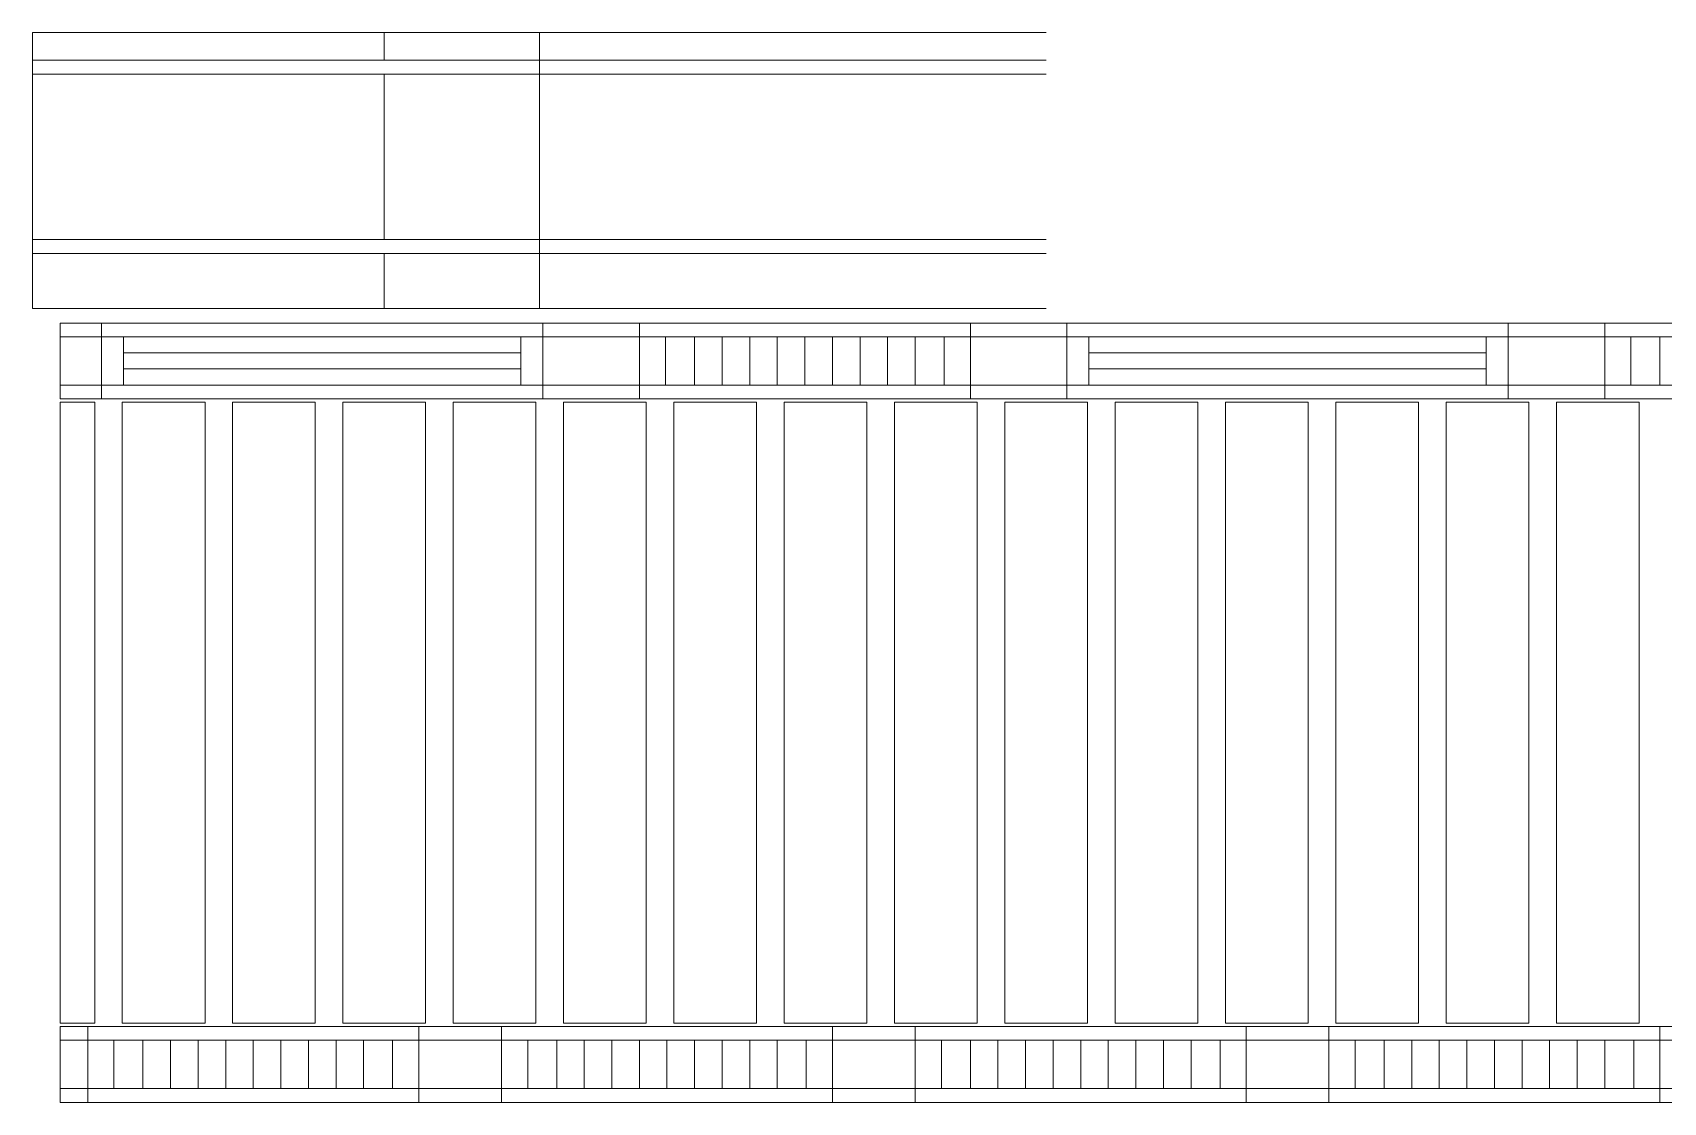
# Model space of a CAD drawing. Header units: millimetres. Extents: x -962357 to -591296, y -223672 to 59420.
# Drawn here: x -852130 to -846218, y -153429 to -149552 of the extents above; entities that cross this region are included whole.
import ezdxf

# ---------------------------------------------------------------- set-up
doc = ezdxf.new("R2010")
doc.units = ezdxf.units.MM
doc.linetypes.add('DPA_Hidden 50', pattern=[3, 2, -1])
doc.layers.add('A-GLAZ-CURT', color=2, linetype='Continuous', lineweight=9)

# ---------------------------------------------------------------- blocks, each defined once
blk = doc.blocks.new('System Panel - DPA_Metal Ceiling Rectangular Panel-10851930-4160-01 UPPER PLATFORM LEVEL - REFLECTED CEILING PLAN')
at = {"layer": 'A-GLAZ-CURT'}
for p, q in [((-850294.8, 4029), (-852132.4, 4029)), ((-852132.4, 4029), (-852132.4, 3029)), ((-852132.4, 3029), (-852132.4, 4029)), ((-852132.4, 4029), (-850294.8, 4029)), ((-850294.8, 4029), (-850294.8, 3029)), ((-850294.8, 3879), (-850294.8, 3929)), ((-850294.8, 3229), (-850294.8, 3279)), ((-852132.4, 3029), (-850294.8, 3029)), ((-850294.8, 3029), (-852132.4, 3029))]:
    blk.add_line(p, q, dxfattribs=at)
blk = doc.blocks.new('System Panel - DPA_Metal Ceiling Rectangular Panel-V6-4160-01 UPPER PLATFORM LEVEL - REFLECTED CEILING PLAN')
at = {"layer": 'A-GLAZ-CURT'}
for p, q in [((-848457.3, 4029), (-850294.8, 4029)), ((-850294.8, 3029), (-850294.8, 4029)), ((-850294.8, 4029), (-848457.3, 4029)), ((-850294.8, 3929), (-850294.8, 3879)), ((-850294.8, 3279), (-850294.8, 3229)), ((-850294.8, 3029), (-848457.3, 3029)), ((-848457.3, 3029), (-850294.8, 3029))]:
    blk.add_line(p, q, dxfattribs=at)
blk = doc.blocks.new('DPA_CP_Metal Ceiling Panel - Vertical Panel with Gap-11114031-4160-01 UPPER PLATFORM LEVEL - REFLECTED CEILING PLAN')
at = {"layer": 'A-GLAZ-CURT'}
for p, q in [((-849807.4, 2689), (-849807.4, 439)), ((-849507.4, 2689), (-849807.4, 2689)), ((-849507.4, 2689), (-849807.4, 2689)), ((-849807.4, 2689), (-849807.4, 439)), ((-849807.4, 439), (-849807.4, 2689)), ((-849807.4, 2689), (-849507.4, 2689)), ((-849507.4, 2689), (-849507.4, 439)), ((-849507.4, 439), (-849507.4, 2689)), ((-849507.4, 2689), (-849507.4, 439)), ((-849507.4, 439), (-849807.4, 439)), ((-849807.4, 439), (-849507.4, 439)), ((-849507.4, 439), (-849807.4, 439))]:
    blk.add_line(p, q, dxfattribs=at)
blk = doc.blocks.new('DPA_CP_Metal Ceiling Panel - Vertical Panel with Gap-11114030-4160-01 UPPER PLATFORM LEVEL - REFLECTED CEILING PLAN')
at = {"layer": 'A-GLAZ-CURT'}
for p, q in [((-852032.4, 2689), (-852032.4, 439)), ((-851907.4, 2689), (-852032.4, 2689)), ((-851907.4, 2689), (-852032.4, 2689)), ((-852032.4, 2689), (-852032.4, 439)), ((-852032.4, 439), (-852032.4, 2689)), ((-852032.4, 2689), (-851907.4, 2689)), ((-851907.4, 2689), (-851907.4, 439)), ((-851907.4, 439), (-851907.4, 2689)), ((-851907.4, 2689), (-851907.4, 439)), ((-851907.4, 439), (-852032.4, 439)), ((-852032.4, 439), (-851907.4, 439)), ((-851907.4, 439), (-852032.4, 439))]:
    blk.add_line(p, q, dxfattribs=at)
blk = doc.blocks.new('System Panel - DPA-AR_Metal Ceiling Rectangular Panel-13144394-4160-01 UPPER PLATFORM LEVEL - REFLECTED CEILING PLAN')
at = {"layer": 'A-GLAZ-CURT'}
for p, q in [((-850857.3, 4029), (-852132.4, 4029)), ((-852132.4, 4029), (-852132.4, 3929)), ((-852132.4, 3929), (-852132.4, 4029)), ((-852132.4, 4029), (-850857.3, 4029)), ((-850857.3, 4029), (-850857.3, 3929)), ((-850857.3, 3929), (-852132.4, 3929))]:
    blk.add_line(p, q, dxfattribs=at)
blk = doc.blocks.new('System Panel - DPA-AR_Metal Ceiling Rectangular Panel-13144395-4160-01 UPPER PLATFORM LEVEL - REFLECTED CEILING PLAN')
at = {"layer": 'A-GLAZ-CURT'}
for p, q in [((-848457.3, 4029), (-850857.3, 4029)), ((-850857.3, 3929), (-850857.3, 4029)), ((-850857.3, 4029), (-848457.3, 4029)), ((-848457.4, 3929), (-850857.3, 3929))]:
    blk.add_line(p, q, dxfattribs=at)
blk = doc.blocks.new('System Panel - DPA-AR_Metal Ceiling Rectangular Panel-13144162-4160-01 UPPER PLATFORM LEVEL - REFLECTED CEILING PLAN')
at = {"layer": 'A-GLAZ-CURT'}
for p, q in [((-852132.4, 3229), (-852132.4, 3029)), ((-852132.4, 3029), (-852132.4, 3229)), ((-852132.4, 3229), (-850857.3, 3229)), ((-850857.3, 3229), (-850857.3, 3029)), ((-852132.4, 3029), (-850857.3, 3029)), ((-850857.3, 3029), (-852132.4, 3029))]:
    blk.add_line(p, q, dxfattribs=at)
blk = doc.blocks.new('System Panel - DPA-AR_Metal Ceiling Rectangular Panel-V47-4160-01 UPPER PLATFORM LEVEL - REFLECTED CEILING PLAN')
at = {"layer": 'A-GLAZ-CURT'}
for p, q in [((-850857.3, 3029), (-850857.3, 3229)), ((-850857.3, 3229), (-848457.4, 3229)), ((-850857.3, 3029), (-848457.3, 3029)), ((-848457.3, 3029), (-850857.3, 3029))]:
    blk.add_line(p, q, dxfattribs=at)
blk = doc.blocks.new('System Panel - DPA-AR_Metal Ceiling Rectangular Panel-13144313-4160-01 UPPER PLATFORM LEVEL - REFLECTED CEILING PLAN')
at = {"layer": 'A-GLAZ-CURT'}
for p, q in [((-852132.4, 3879), (-852132.4, 3279)), ((-852132.4, 3279), (-852132.4, 3879)), ((-852132.4, 3879), (-850857.3, 3879)), ((-850857.3, 3879), (-850857.3, 3279)), ((-850857.3, 3279), (-852132.4, 3279))]:
    blk.add_line(p, q, dxfattribs=at)
blk = doc.blocks.new('System Panel - DPA-AR_Metal Ceiling Rectangular Panel-V48-4160-01 UPPER PLATFORM LEVEL - REFLECTED CEILING PLAN')
at = {"layer": 'A-GLAZ-CURT'}
for p, q in [((-850857.3, 3279), (-850857.3, 3879)), ((-850857.3, 3879), (-848457.4, 3879)), ((-848457.4, 3279), (-850857.3, 3279))]:
    blk.add_line(p, q, dxfattribs=at)
blk = doc.blocks.new('DPA_CP_Metal Ceiling Panel1 - Horizontal with Gap-13299430-4160-01 UPPER PLATFORM LEVEL - REFLECTED CEILING PLAN')
at = {"layer": 'A-GLAZ-CURT'}
for p, q in [((-852032.4, 151.5), (-852032.4, 426.5)), ((-852032.4, 151.5), (-852032.4, 426.5)), ((-852032.4, 426.5), (-851932.4, 426.5)), ((-852032.4, 426.5), (-851932.4, 426.5)), ((-852032.4, 151.5), (-852032.4, 426.5)), ((-851932.4, 151.5), (-851932.4, 426.5)), ((-851932.4, 426.5), (-851932.4, 151.5)), ((-851932.4, 426.5), (-851932.4, 151.5)), ((-852032.4, 376.5), (-851932.4, 376.5)), ((-852032.4, 201.5), (-851932.4, 201.5)), ((-852032.4, 151.5), (-851932.4, 151.5)), ((-851932.4, 151.5), (-852032.4, 151.5)), ((-851932.4, 151.5), (-852032.4, 151.5))]:
    blk.add_line(p, q, dxfattribs=at)
blk = doc.blocks.new('DPA_CP_Metal Ceiling Panel1 - Horizontal with Gap-13297912-4160-01 UPPER PLATFORM LEVEL - REFLECTED CEILING PLAN')
at = {"layer": 'A-GLAZ-CURT'}
for p, q in [((-786232.4, 151.5), (-786232.4, 426.5)), ((-786232.4, 151.5), (-786232.4, 426.5)), ((-786232.4, 426.5), (-785932.4, 426.5)), ((-786232.4, 426.5), (-785932.4, 426.5)), ((-786232.4, 151.5), (-786232.4, 426.5)), ((-785932.4, 151.5), (-785932.4, 426.5)), ((-785932.4, 426.5), (-785932.4, 151.5)), ((-785932.4, 426.5), (-785932.4, 151.5)), ((-786232.4, 376.5), (-785932.4, 376.5)), ((-786232.4, 201.5), (-785932.4, 201.5)), ((-786232.4, 151.5), (-785932.4, 151.5)), ((-785932.4, 151.5), (-786232.4, 151.5)), ((-785932.4, 151.5), (-786232.4, 151.5))]:
    blk.add_line(p, q, dxfattribs=at)
blk = doc.blocks.new('DPA_CP_Metal Ceiling Luminaire2 - Linear Luminaire-12404975-4160-01 UPPER PLATFORM LEVEL - REFLECTED CEILING PLAN')
at = {"layer": 'A-GLAZ-CURT'}
for p, q in [((-786932.4, 2701.5), (-786932.4, 2976.5)), ((-786932.4, 2976.5), (-785732.4, 2976.5)), ((-786932.4, 2976.5), (-786932.4, 2701.5)), ((-785732.4, 2976.5), (-786932.4, 2976.5)), ((-786932.4, 2976.5), (-785732.4, 2976.5)), ((-785732.4, 2976.5), (-785732.4, 2701.5)), ((-785732.4, 2701.5), (-785732.4, 2976.5)), ((-786932.4, 2939), (-786932.4, 2701.5)), ((-786932.4, 2926.5), (-785732.4, 2926.5)), ((-785732.4, 2939), (-785732.4, 2701.5)), ((-786932.4, 2751.5), (-785732.4, 2751.5)), ((-785732.4, 2701.5), (-786932.4, 2701.5)), ((-785732.4, 2701.5), (-786932.4, 2701.5)), ((-786932.4, 2701.5), (-785732.4, 2701.5))]:
    blk.add_line(p, q, dxfattribs=at)
at = {"layer": 'A-GLAZ-CURT', "linetype": 'DPA_Hidden 50'}
for p, q in [((-786837.4, 2926.5), (-786837.4, 2751.5)), ((-786732.4, 2926.5), (-786732.4, 2751.5)), ((-786632.4, 2926.5), (-786632.4, 2751.5)), ((-786532.4, 2926.5), (-786532.4, 2751.5)), ((-786432.4, 2926.5), (-786432.4, 2751.5)), ((-786332.4, 2926.5), (-786332.4, 2751.5)), ((-786232.4, 2926.5), (-786232.4, 2751.5)), ((-786132.4, 2926.5), (-786132.4, 2751.5)), ((-786032.4, 2926.5), (-786032.4, 2751.5)), ((-785932.4, 2926.5), (-785932.4, 2751.5)), ((-785827.4, 2926.5), (-785827.4, 2751.5))]:
    blk.add_line(p, q, dxfattribs=at)
blk = doc.blocks.new('DPA_CP_Metal Ceiling Air Supply1 - Linear Diffuser Air Supply-12404980-4160-01 UPPER PLATFORM LEVEL - REFLECTED CEILING PLAN')
at = {"layer": 'A-GLAZ-CURT'}
for p, q in [((-788882.4, 2701.5), (-788882.4, 2976.5)), ((-788882.4, 2976.5), (-787282.4, 2976.5)), ((-788882.4, 2701.5), (-788882.4, 2976.5)), ((-788882.4, 2976.5), (-787282.4, 2976.5)), ((-788882.4, 2976.5), (-787282.4, 2976.5)), ((-788882.4, 2701.5), (-788882.4, 2976.5)), ((-787282.4, 2701.5), (-787282.4, 2976.5)), ((-787282.4, 2976.5), (-787282.4, 2701.5)), ((-787282.4, 2976.5), (-787282.4, 2701.5)), ((-787282.4, 2926.5), (-788882.4, 2926.5)), ((-788802.4, 2926.5), (-788802.4, 2751.5)), ((-787362.4, 2926.5), (-787362.4, 2751.5)), ((-787282.4, 2751.5), (-788882.4, 2751.5)), ((-788882.4, 2701.5), (-787282.4, 2701.5)), ((-787282.4, 2701.5), (-788882.4, 2701.5)), ((-787282.4, 2701.5), (-788882.4, 2701.5))]:
    blk.add_line(p, q, dxfattribs=at)
at = {"layer": 'A-GLAZ-CURT', "linetype": 'DPA_Hidden 50'}
for p, q in [((-787362.4, 2868.2), (-788802.4, 2868.2)), ((-787362.4, 2809.9), (-788802.4, 2809.9))]:
    blk.add_line(p, q, dxfattribs=at)
blk = doc.blocks.new('DPA_CP_Metal Ceiling Panel1 - Horizontal with Gap-16028279-4160-01 UPPER PLATFORM LEVEL - REFLECTED CEILING PLAN')
at = {"layer": 'A-GLAZ-CURT'}
for p, q in [((-787282.4, 2701.5), (-787282.4, 2976.5)), ((-787282.4, 2701.5), (-787282.4, 2976.5)), ((-787282.4, 2976.5), (-786932.4, 2976.5)), ((-787282.4, 2976.5), (-786932.4, 2976.5)), ((-787282.4, 2701.5), (-787282.4, 2976.5)), ((-786932.4, 2701.5), (-786932.4, 2976.5)), ((-786932.4, 2976.5), (-786932.4, 2701.5)), ((-786932.4, 2976.5), (-786932.4, 2701.5)), ((-787282.4, 2926.5), (-786932.4, 2926.5)), ((-787282.4, 2751.5), (-786932.4, 2751.5)), ((-787282.4, 2701.5), (-786932.4, 2701.5)), ((-786932.4, 2701.5), (-787282.4, 2701.5)), ((-786932.4, 2701.5), (-787282.4, 2701.5))]:
    blk.add_line(p, q, dxfattribs=at)
blk = doc.blocks.new('DPA_CP_Metal Ceiling Panel1 - Horizontal with Gap-16033666-4160-01 UPPER PLATFORM LEVEL - REFLECTED CEILING PLAN')
at = {"layer": 'A-GLAZ-CURT'}
for p, q in [((-852032.4, 2701.5), (-852032.4, 2976.5)), ((-852032.4, 2701.5), (-852032.4, 2976.5)), ((-852032.4, 2976.5), (-851882.4, 2976.5)), ((-852032.4, 2976.5), (-851882.4, 2976.5)), ((-852032.4, 2701.5), (-852032.4, 2976.5)), ((-851882.4, 2701.5), (-851882.4, 2976.5)), ((-851882.4, 2976.5), (-851882.4, 2701.5)), ((-851882.4, 2976.5), (-851882.4, 2701.5)), ((-852032.4, 2926.5), (-851882.4, 2926.5)), ((-852032.4, 2751.5), (-851882.4, 2751.5)), ((-852032.4, 2701.5), (-851882.4, 2701.5)), ((-851882.4, 2701.5), (-852032.4, 2701.5)), ((-851882.4, 2701.5), (-852032.4, 2701.5))]:
    blk.add_line(p, q, dxfattribs=at)
blk = doc.blocks.new('*U329')
at = {"layer": 'A-GLAZ-CURT'}
for name, p in [('System Panel - DPA_Metal Ceiling Rectangular Panel-10851930-4160-01 UPPER PLATFORM LEVEL - REFLECTED CEILING PLAN', (744682.4, -3581)), ('System Panel - DPA-AR_Metal Ceiling Rectangular Panel-13144394-4160-01 UPPER PLATFORM LEVEL - REFLECTED CEILING PLAN', (744682.4, -3581)), ('System Panel - DPA-AR_Metal Ceiling Rectangular Panel-13144395-4160-01 UPPER PLATFORM LEVEL - REFLECTED CEILING PLAN', (744682.4, -3581)), ('System Panel - DPA_Metal Ceiling Rectangular Panel-V6-4160-01 UPPER PLATFORM LEVEL - REFLECTED CEILING PLAN', (744682.4, -3581)), ('System Panel - DPA-AR_Metal Ceiling Rectangular Panel-13144313-4160-01 UPPER PLATFORM LEVEL - REFLECTED CEILING PLAN', (744682.4, -3581)), ('System Panel - DPA-AR_Metal Ceiling Rectangular Panel-V48-4160-01 UPPER PLATFORM LEVEL - REFLECTED CEILING PLAN', (744682.4, -3581)), ('System Panel - DPA-AR_Metal Ceiling Rectangular Panel-13144162-4160-01 UPPER PLATFORM LEVEL - REFLECTED CEILING PLAN', (744682.4, -3581)), ('System Panel - DPA-AR_Metal Ceiling Rectangular Panel-V47-4160-01 UPPER PLATFORM LEVEL - REFLECTED CEILING PLAN', (744682.4, -3581)), ('DPA_CP_Metal Ceiling Panel1 - Horizontal with Gap-16033666-4160-01 UPPER PLATFORM LEVEL - REFLECTED CEILING PLAN', (744682.4, -3581)), ('DPA_CP_Metal Ceiling Panel1 - Horizontal with Gap-16033666-4160-01 UPPER PLATFORM LEVEL - REFLECTED CEILING PLAN', (744682.4, -3581)), ('DPA_CP_Metal Ceiling Air Supply1 - Linear Diffuser Air Supply-12404980-4160-01 UPPER PLATFORM LEVEL - REFLECTED CEILING PLAN', (681682.4, -3581)), ('DPA_CP_Metal Ceiling Air Supply1 - Linear Diffuser Air Supply-12404980-4160-01 UPPER PLATFORM LEVEL - REFLECTED CEILING PLAN', (681682.4, -3581)), ('DPA_CP_Metal Ceiling Panel1 - Horizontal with Gap-16028279-4160-01 UPPER PLATFORM LEVEL - REFLECTED CEILING PLAN', (681682.4, -3581)), ('DPA_CP_Metal Ceiling Panel1 - Horizontal with Gap-16028279-4160-01 UPPER PLATFORM LEVEL - REFLECTED CEILING PLAN', (681682.4, -3581)), ('DPA_CP_Metal Ceiling Luminaire2 - Linear Luminaire-12404975-4160-01 UPPER PLATFORM LEVEL - REFLECTED CEILING PLAN', (681682.4, -3581)), ('DPA_CP_Metal Ceiling Luminaire2 - Linear Luminaire-12404975-4160-01 UPPER PLATFORM LEVEL - REFLECTED CEILING PLAN', (681682.4, -3581)), ('DPA_CP_Metal Ceiling Panel1 - Horizontal with Gap-16028279-4160-01 UPPER PLATFORM LEVEL - REFLECTED CEILING PLAN', (683232.4, -3581)), ('DPA_CP_Metal Ceiling Panel1 - Horizontal with Gap-16028279-4160-01 UPPER PLATFORM LEVEL - REFLECTED CEILING PLAN', (683232.4, -3581)), ('DPA_CP_Metal Ceiling Air Supply1 - Linear Diffuser Air Supply-12404980-4160-01 UPPER PLATFORM LEVEL - REFLECTED CEILING PLAN', (685182.4, -3581)), ('DPA_CP_Metal Ceiling Air Supply1 - Linear Diffuser Air Supply-12404980-4160-01 UPPER PLATFORM LEVEL - REFLECTED CEILING PLAN', (685182.4, -3581)), ('DPA_CP_Metal Ceiling Panel1 - Horizontal with Gap-16028279-4160-01 UPPER PLATFORM LEVEL - REFLECTED CEILING PLAN', (685182.4, -3581)), ('DPA_CP_Metal Ceiling Panel1 - Horizontal with Gap-16028279-4160-01 UPPER PLATFORM LEVEL - REFLECTED CEILING PLAN', (685182.4, -3581)), ('DPA_CP_Metal Ceiling Luminaire2 - Linear Luminaire-12404975-4160-01 UPPER PLATFORM LEVEL - REFLECTED CEILING PLAN', (685182.4, -3581)), ('DPA_CP_Metal Ceiling Luminaire2 - Linear Luminaire-12404975-4160-01 UPPER PLATFORM LEVEL - REFLECTED CEILING PLAN', (685182.4, -3581)), ('DPA_CP_Metal Ceiling Panel - Vertical Panel with Gap-11114030-4160-01 UPPER PLATFORM LEVEL - REFLECTED CEILING PLAN', (744682.4, -3581)), ('DPA_CP_Metal Ceiling Panel - Vertical Panel with Gap-11114031-4160-01 UPPER PLATFORM LEVEL - REFLECTED CEILING PLAN', (742682.4, -3581)), ('DPA_CP_Metal Ceiling Panel - Vertical Panel with Gap-11114031-4160-01 UPPER PLATFORM LEVEL - REFLECTED CEILING PLAN', (743082.4, -3581)), ('DPA_CP_Metal Ceiling Panel - Vertical Panel with Gap-11114031-4160-01 UPPER PLATFORM LEVEL - REFLECTED CEILING PLAN', (743482.4, -3581)), ('DPA_CP_Metal Ceiling Panel - Vertical Panel with Gap-11114031-4160-01 UPPER PLATFORM LEVEL - REFLECTED CEILING PLAN', (743882.4, -3581)), ('DPA_CP_Metal Ceiling Panel - Vertical Panel with Gap-11114031-4160-01 UPPER PLATFORM LEVEL - REFLECTED CEILING PLAN', (744282.4, -3581)), ('DPA_CP_Metal Ceiling Panel - Vertical Panel with Gap-11114031-4160-01 UPPER PLATFORM LEVEL - REFLECTED CEILING PLAN', (744682.4, -3581)), ('DPA_CP_Metal Ceiling Panel - Vertical Panel with Gap-11114031-4160-01 UPPER PLATFORM LEVEL - REFLECTED CEILING PLAN', (745082.4, -3581)), ('DPA_CP_Metal Ceiling Panel - Vertical Panel with Gap-11114031-4160-01 UPPER PLATFORM LEVEL - REFLECTED CEILING PLAN', (745482.4, -3581)), ('DPA_CP_Metal Ceiling Panel - Vertical Panel with Gap-11114031-4160-01 UPPER PLATFORM LEVEL - REFLECTED CEILING PLAN', (745882.4, -3581)), ('DPA_CP_Metal Ceiling Panel - Vertical Panel with Gap-11114031-4160-01 UPPER PLATFORM LEVEL - REFLECTED CEILING PLAN', (746282.4, -3581)), ('DPA_CP_Metal Ceiling Panel - Vertical Panel with Gap-11114031-4160-01 UPPER PLATFORM LEVEL - REFLECTED CEILING PLAN', (746682.4, -3581)), ('DPA_CP_Metal Ceiling Panel - Vertical Panel with Gap-11114031-4160-01 UPPER PLATFORM LEVEL - REFLECTED CEILING PLAN', (747082.4, -3581)), ('DPA_CP_Metal Ceiling Panel - Vertical Panel with Gap-11114031-4160-01 UPPER PLATFORM LEVEL - REFLECTED CEILING PLAN', (747482.4, -3581)), ('DPA_CP_Metal Ceiling Panel - Vertical Panel with Gap-11114031-4160-01 UPPER PLATFORM LEVEL - REFLECTED CEILING PLAN', (747882.4, -3581)), ('DPA_CP_Metal Ceiling Panel1 - Horizontal with Gap-13299430-4160-01 UPPER PLATFORM LEVEL - REFLECTED CEILING PLAN', (744682.4, -3581)), ('DPA_CP_Metal Ceiling Luminaire2 - Linear Luminaire-12404975-4160-01 UPPER PLATFORM LEVEL - REFLECTED CEILING PLAN', (679682.4, -6131)), ('DPA_CP_Metal Ceiling Panel1 - Horizontal with Gap-13297912-4160-01 UPPER PLATFORM LEVEL - REFLECTED CEILING PLAN', (680182.4, -3581)), ('DPA_CP_Metal Ceiling Luminaire2 - Linear Luminaire-12404975-4160-01 UPPER PLATFORM LEVEL - REFLECTED CEILING PLAN', (681182.4, -6131)), ('DPA_CP_Metal Ceiling Panel1 - Horizontal with Gap-13297912-4160-01 UPPER PLATFORM LEVEL - REFLECTED CEILING PLAN', (681682.4, -3581)), ('DPA_CP_Metal Ceiling Luminaire2 - Linear Luminaire-12404975-4160-01 UPPER PLATFORM LEVEL - REFLECTED CEILING PLAN', (682682.4, -6131)), ('DPA_CP_Metal Ceiling Panel1 - Horizontal with Gap-13297912-4160-01 UPPER PLATFORM LEVEL - REFLECTED CEILING PLAN', (683182.4, -3581)), ('DPA_CP_Metal Ceiling Luminaire2 - Linear Luminaire-12404975-4160-01 UPPER PLATFORM LEVEL - REFLECTED CEILING PLAN', (684182.4, -6131)), ('DPA_CP_Metal Ceiling Panel1 - Horizontal with Gap-13297912-4160-01 UPPER PLATFORM LEVEL - REFLECTED CEILING PLAN', (684682.4, -3581))]:
    blk.add_blockref(name, p, dxfattribs=at)

msp = doc.modelspace()

# ---------------------------------------------------------------- block references
msp.add_blockref('*U329', (-744680, -150000))

doc.saveas('drawing.dxf')
